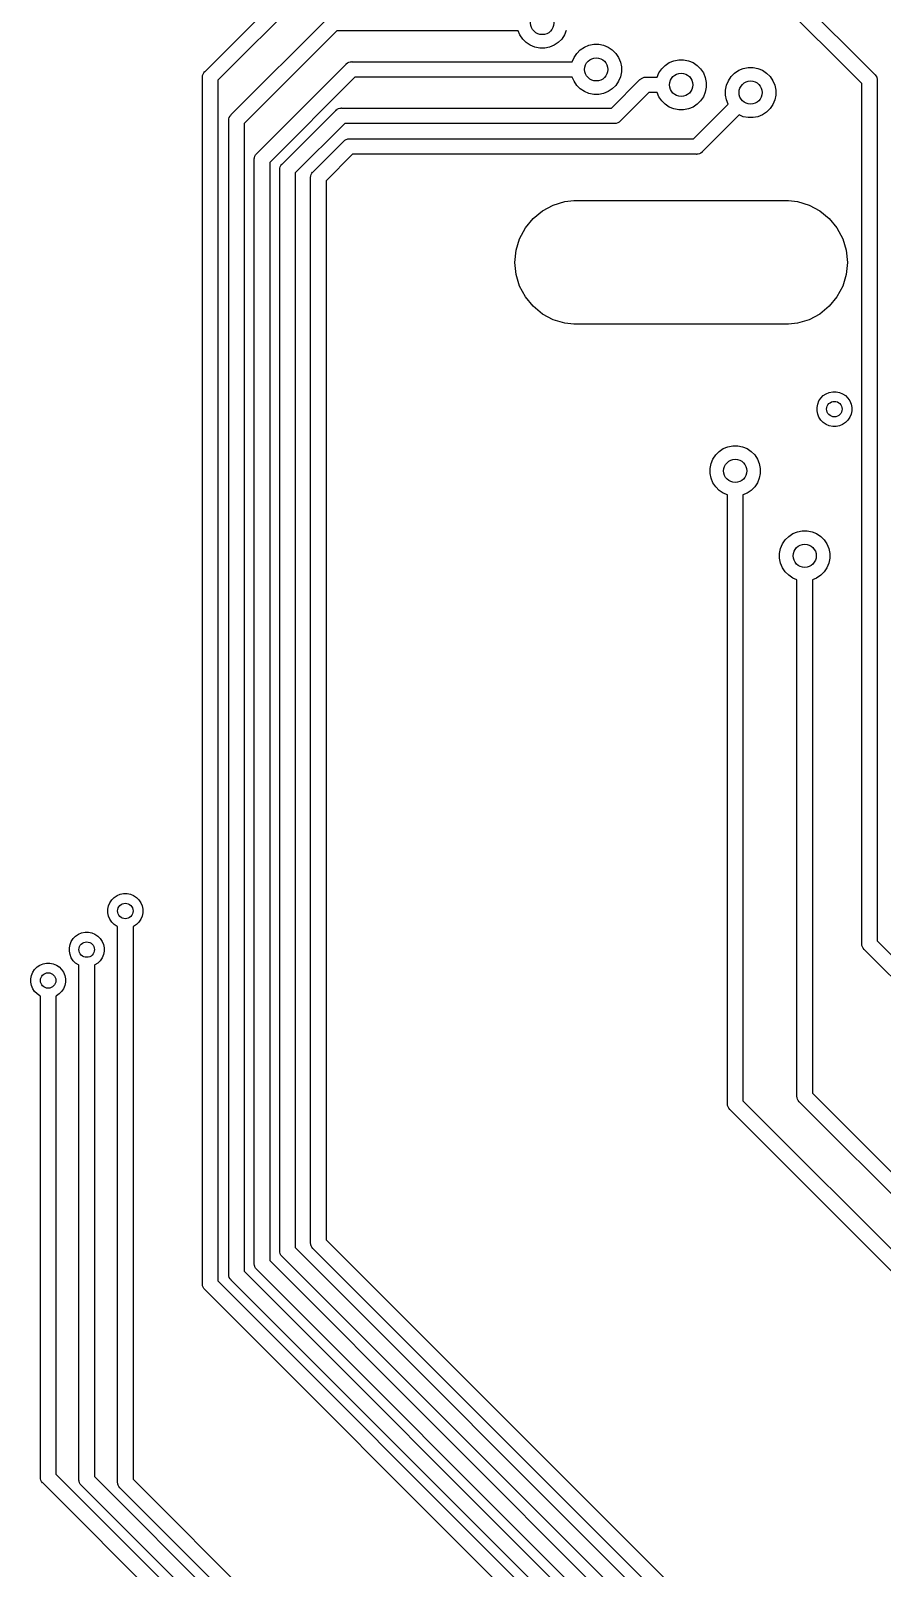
# Model space of a CAD drawing. Extents: x 1 to 84, y 1 to 137.
# Drawn here: x 4.08 to 15.1, y 37.59 to 57.5 of the extents above; entities that cross this region are included whole.
import ezdxf

# ---------------------------------------------------------------- set-up
doc = ezdxf.new("R2010")
doc.units = 0
doc.layers.add('BLACK', color=7, linetype='CONTINUOUS')

msp = doc.modelspace()

# ---------------------------------------------------------------- linework, layer by layer
at = {"layer": 'BLACK', "linetype": 'CONTINUOUS'}
for p, q in [((12.7242, 59.2172), (15.007, 56.9344)), ((14.8398, 56.8188), (12.6086, 59.05)), ((6.33276, 56.9742), (7.58083, 58.2223)), ((7.69643, 58.055), (6.5, 56.8586)), ((6.67274, 56.4142), (7.92582, 57.6672)), ((8.04142, 57.5), (6.83998, 56.2986)), ((10.3896, 57.5), (8.04142, 57.5)), ((10.412, 57.4461), (10.3896, 57.5)), ((10.4476, 57.3928), (10.412, 57.4461)), ((10.4928, 57.3476), (10.4476, 57.3928)), ((10.9524, 57.3928), (10.9072, 57.3476)), ((10.988, 57.4461), (10.9524, 57.3928)), ((11.0125, 57.5052), (10.988, 57.4461)), ((10.5461, 57.312), (10.4928, 57.3476)), ((10.6052, 57.2875), (10.5461, 57.312)), ((10.668, 57.275), (10.6052, 57.2875)), ((10.732, 57.275), (10.668, 57.275)), ((10.7948, 57.2875), (10.732, 57.275)), ((10.8539, 57.312), (10.7948, 57.2875)), ((10.9072, 57.3476), (10.8539, 57.312)), ((11.0896, 57.1), (11.112, 57.1539)), ((11.112, 57.1539), (11.1476, 57.2072)), ((11.1476, 57.2072), (11.1928, 57.2524)), ((11.1928, 57.2524), (11.2461, 57.288)), ((11.2461, 57.288), (11.3052, 57.3125)), ((11.3052, 57.3125), (11.368, 57.325)), ((11.368, 57.325), (11.432, 57.325)), ((11.432, 57.325), (11.4948, 57.3125)), ((11.4948, 57.3125), (11.5539, 57.288)), ((11.5539, 57.288), (11.6072, 57.2524)), ((11.6072, 57.2524), (11.6524, 57.2072)), ((11.6524, 57.2072), (11.688, 57.1539)), ((11.688, 57.1539), (11.7125, 57.0948)), ((6.30717, 56.9385), (6.31645, 56.9558)), ((6.31645, 56.9558), (6.32582, 56.9672)), ((6.32582, 56.9672), (6.32895, 56.9711)), ((6.32895, 56.9711), (6.33276, 56.9742)), ((7.00275, 55.9109), (8.15911, 57.0672)), ((8.15911, 57.0672), (8.16224, 57.0711)), ((8.16224, 57.0711), (8.17747, 57.0835)), ((8.17747, 57.0835), (8.19484, 57.0928)), ((8.19484, 57.0928), (8.21369, 57.0986)), ((8.21369, 57.0986), (8.21551, 57.0987)), ((8.21551, 57.0987), (8.22839, 57.1)), ((8.22839, 57.1), (8.2284, 57.1)), ((8.2284, 57.1), (8.23329, 57.1005)), ((8.23329, 57.1005), (8.23819, 57.1)), ((8.23819, 57.1), (11.0896, 57.1)), ((11.7125, 57.0948), (11.725, 57.032)), ((11.725, 56.968), (11.7125, 56.9052)), ((11.725, 57.032), (11.725, 56.968)), ((12.1896, 56.9), (12.212, 56.9539)), ((12.212, 56.9539), (12.2476, 57.0072)), ((12.2476, 57.0072), (12.2928, 57.0524)), ((12.2928, 57.0524), (12.3461, 57.088)), ((12.3461, 57.088), (12.4052, 57.1125)), ((12.4052, 57.1125), (12.468, 57.125)), ((12.468, 57.125), (12.532, 57.125)), ((12.532, 57.125), (12.5948, 57.1125)), ((12.5948, 57.1125), (12.6539, 57.088)), ((12.6539, 57.088), (12.7072, 57.0524)), ((12.7072, 57.0524), (12.7524, 57.0072)), ((12.7524, 57.0072), (12.788, 56.9539)), ((12.788, 56.9539), (12.8125, 56.8948)), ((13.1476, 56.9072), (13.1928, 56.9524)), ((13.1928, 56.9524), (13.2461, 56.988)), ((13.2461, 56.988), (13.3052, 57.0125)), ((13.3052, 57.0125), (13.368, 57.025)), ((13.368, 57.025), (13.432, 57.025)), ((13.432, 57.025), (13.4948, 57.0125)), ((13.4948, 57.0125), (13.5539, 56.988)), ((13.5539, 56.988), (13.6072, 56.9524)), ((13.6072, 56.9524), (13.6524, 56.9072)), ((6.29952, 56.9), (6.30145, 56.9196)), ((6.3, 56.8951), (6.29952, 56.9)), ((6.3, 41.2716), (6.3, 56.8951)), ((6.30145, 56.9196), (6.30717, 56.9385)), ((6.5, 56.8586), (6.5, 41.3081)), ((8.27472, 56.9), (7.16999, 55.7953)), ((11.0896, 56.9), (8.27472, 56.9)), ((11.112, 56.8461), (11.0896, 56.9)), ((11.1476, 56.7928), (11.112, 56.8461)), ((11.1928, 56.7476), (11.1476, 56.7928)), ((11.599, 56.5), (11.9662, 56.8672)), ((11.6524, 56.7928), (11.6072, 56.7476)), ((11.688, 56.8461), (11.6524, 56.7928)), ((11.7125, 56.9052), (11.688, 56.8461)), ((11.9662, 56.8672), (11.9693, 56.8711)), ((11.9693, 56.8711), (11.9731, 56.8742)), ((11.9731, 56.8742), (11.98, 56.8798)), ((11.9731, 56.8742), (11.9731, 56.8742)), ((11.98, 56.8798), (11.9846, 56.8835)), ((11.9846, 56.8835), (12.0019, 56.8928)), ((12.0019, 56.8928), (12.012, 56.8959)), ((12.012, 56.8959), (12.0208, 56.8986)), ((12.0208, 56.8986), (12.0244, 56.8989)), ((12.0244, 56.8989), (12.0355, 56.9)), ((12.0355, 56.9), (12.0404, 56.9005)), ((12.0355, 56.9), (12.0355, 56.9)), ((12.0404, 56.9005), (12.0453, 56.9)), ((12.0453, 56.9), (12.1896, 56.9)), ((12.8125, 56.8948), (12.825, 56.832)), ((12.825, 56.768), (12.8125, 56.7052)), ((12.825, 56.832), (12.825, 56.768)), ((13.075, 56.732), (13.0875, 56.7948)), ((13.0875, 56.7948), (13.112, 56.8539)), ((13.112, 56.8539), (13.1476, 56.9072)), ((13.6524, 56.9072), (13.688, 56.8539)), ((13.688, 56.8539), (13.7125, 56.7948)), ((13.7125, 56.7948), (13.725, 56.732)), ((14.8398, 45.6786), (14.8398, 56.8188)), ((15.007, 56.9344), (15.0108, 56.9313)), ((15.0108, 56.9313), (15.0233, 56.9161)), ((15.0233, 56.9161), (15.0326, 56.8987)), ((15.0326, 56.8987), (15.0347, 56.8917)), ((15.0347, 56.8917), (15.0379, 56.8811)), ((15.0379, 56.8811), (15.0383, 56.8798)), ((15.0383, 56.8798), (15.0398, 56.8651)), ((15.0398, 56.8651), (15.0398, 56.8651)), ((15.0398, 56.8651), (15.0402, 56.8602)), ((15.0402, 56.8602), (15.0398, 56.8554)), ((15.0398, 56.8554), (15.0398, 45.7151)), ((11.2461, 56.712), (11.1928, 56.7476)), ((11.3052, 56.6875), (11.2461, 56.712)), ((11.368, 56.675), (11.3052, 56.6875)), ((11.432, 56.675), (11.368, 56.675)), ((11.4948, 56.6875), (11.432, 56.675)), ((11.5539, 56.712), (11.4948, 56.6875)), ((11.6072, 56.7476), (11.5539, 56.712)), ((12.0818, 56.7), (11.7146, 56.3328)), ((12.1896, 56.7), (12.0818, 56.7)), ((12.212, 56.6461), (12.1896, 56.7)), ((12.2476, 56.5928), (12.212, 56.6461)), ((12.2928, 56.5476), (12.2476, 56.5928)), ((12.7524, 56.5928), (12.7072, 56.5476)), ((12.788, 56.6461), (12.7524, 56.5928)), ((12.8125, 56.7052), (12.788, 56.6461)), ((13.075, 56.668), (13.075, 56.732)), ((13.0875, 56.6052), (13.075, 56.668)), ((13.1098, 56.5513), (13.0875, 56.6052)), ((13.7125, 56.6052), (13.688, 56.5461)), ((13.725, 56.668), (13.7125, 56.6052)), ((13.725, 56.732), (13.725, 56.668)), ((6.6395, 56.34), (6.64143, 56.3596)), ((6.64143, 56.3596), (6.64715, 56.3784)), ((6.64715, 56.3784), (6.65643, 56.3958)), ((6.65643, 56.3958), (6.6639, 56.4049)), ((6.6639, 56.4049), (6.66893, 56.411)), ((6.66893, 56.411), (6.67274, 56.4142)), ((7.33276, 55.7742), (8.02583, 56.4672)), ((8.02583, 56.4672), (8.02895, 56.4711)), ((8.02895, 56.4711), (8.03275, 56.4742)), ((8.03275, 56.4742), (8.03792, 56.4784)), ((8.03275, 56.4742), (8.03275, 56.4742)), ((8.03792, 56.4784), (8.04417, 56.4835)), ((8.04417, 56.4835), (8.06155, 56.4928)), ((8.06155, 56.4928), (8.0804, 56.4986)), ((8.0804, 56.4986), (8.0951, 56.5)), ((8.0951, 56.5), (8.09511, 56.5)), ((8.09511, 56.5), (8.1, 56.5005)), ((8.1, 56.5005), (8.10489, 56.5)), ((8.10489, 56.5), (11.599, 56.5)), ((12.3461, 56.512), (12.2928, 56.5476)), ((12.4052, 56.4875), (12.3461, 56.512)), ((12.468, 56.475), (12.4052, 56.4875)), ((12.532, 56.475), (12.468, 56.475)), ((12.5948, 56.4875), (12.532, 56.475)), ((12.6539, 56.512), (12.5948, 56.4875)), ((12.7072, 56.5476), (12.6539, 56.512)), ((12.6586, 56.1), (13.1098, 56.5513)), ((13.2513, 56.4098), (12.7742, 55.9328)), ((13.3052, 56.3875), (13.2513, 56.4098)), ((13.368, 56.375), (13.3052, 56.3875)), ((13.432, 56.375), (13.368, 56.375)), ((13.4948, 56.3875), (13.432, 56.375)), ((13.5539, 56.412), (13.4948, 56.3875)), ((13.6072, 56.4476), (13.5539, 56.412)), ((13.6524, 56.4928), (13.6072, 56.4476)), ((13.688, 56.5461), (13.6524, 56.4928)), ((6.63998, 56.3351), (6.6395, 56.34)), ((6.63998, 41.3983), (6.63998, 56.3351)), ((6.83998, 56.2986), (6.83998, 41.4349)), ((8.14142, 56.3), (7.5, 55.6586)), ((11.6355, 56.3), (8.14142, 56.3)), ((11.6404, 56.2995), (11.6355, 56.3)), ((11.6453, 56.3), (11.6404, 56.2995)), ((11.66, 56.3014), (11.6453, 56.3)), ((11.6453, 56.3), (11.6453, 56.3)), ((11.6788, 56.3072), (11.66, 56.3014)), ((11.6962, 56.3165), (11.6788, 56.3072)), ((11.7114, 56.3289), (11.6962, 56.3165)), ((11.7146, 56.3328), (11.7114, 56.3289)), ((7.73276, 55.6742), (8.12583, 56.0672)), ((8.12583, 56.0672), (8.12895, 56.0711)), ((8.12895, 56.0711), (8.13275, 56.0742)), ((8.13275, 56.0742), (8.14039, 56.0804)), ((8.13275, 56.0742), (8.13275, 56.0742)), ((8.14039, 56.0804), (8.14417, 56.0835)), ((8.14417, 56.0835), (8.16155, 56.0928)), ((8.16155, 56.0928), (8.17162, 56.0959)), ((8.17162, 56.0959), (8.18039, 56.0986)), ((8.18039, 56.0986), (8.18404, 56.0989)), ((8.18404, 56.0989), (8.1951, 56.1)), ((8.1951, 56.1), (8.2, 56.1005)), ((8.1951, 56.1), (8.1951, 56.1)), ((8.2, 56.1005), (8.2049, 56.1)), ((8.2049, 56.1), (12.6586, 56.1)), ((6.96951, 55.8367), (6.96999, 55.8416)), ((6.96999, 55.8318), (6.96951, 55.8367)), ((6.96999, 55.8416), (6.97144, 55.8563)), ((6.96999, 55.8416), (6.96999, 55.8416)), ((6.96999, 41.535), (6.96999, 55.8318)), ((6.97144, 55.8563), (6.97715, 55.8751)), ((6.97715, 55.8751), (6.98644, 55.8925)), ((6.98644, 55.8925), (6.99894, 55.9077)), ((6.99894, 55.9077), (7.00275, 55.9109)), ((7.16999, 55.7953), (7.16999, 41.5715)), ((7.31645, 55.7558), (7.32895, 55.7711)), ((7.32895, 55.7711), (7.33276, 55.7742)), ((8.24142, 55.9), (7.9, 55.5586)), ((12.6951, 55.9), (8.24142, 55.9)), ((12.7, 55.8995), (12.6951, 55.9)), ((12.7049, 55.9), (12.7, 55.8995)), ((12.7196, 55.9014), (12.7049, 55.9)), ((12.7049, 55.9), (12.7049, 55.9)), ((12.7385, 55.9072), (12.7196, 55.9014)), ((12.7558, 55.9165), (12.7385, 55.9072)), ((12.7711, 55.9289), (12.7558, 55.9165)), ((12.7742, 55.9328), (12.7711, 55.9289)), ((7.29952, 55.7), (7.3, 55.7049)), ((7.3, 55.6951), (7.29952, 55.7)), ((7.3, 55.7049), (7.30145, 55.7196)), ((7.3, 55.7049), (7.3, 55.7049)), ((7.3, 41.7049), (7.3, 55.6951)), ((7.30145, 55.7196), (7.30717, 55.7385)), ((7.30717, 55.7385), (7.31645, 55.7558)), ((7.5, 55.6586), (7.5, 41.7414)), ((7.69952, 55.6), (7.70145, 55.6196)), ((7.7, 55.5951), (7.69952, 55.6)), ((7.7, 41.8049), (7.7, 55.5951)), ((7.70145, 55.6196), (7.70717, 55.6385)), ((7.70717, 55.6385), (7.71645, 55.6558)), ((7.71645, 55.6558), (7.72582, 55.6672)), ((7.72582, 55.6672), (7.72895, 55.6711)), ((7.72895, 55.6711), (7.73276, 55.6742)), ((7.9, 55.5586), (7.9, 41.8414)), ((10.5816, 55.0684), (10.7034, 55.1684)), ((10.7034, 55.1684), (10.8424, 55.2427)), ((10.8424, 55.2427), (10.9932, 55.2884)), ((10.9932, 55.2884), (11.1107, 55.3)), ((11.1107, 55.3), (13.8893, 55.3)), ((13.8893, 55.3), (14.0068, 55.2884)), ((14.0068, 55.2884), (14.1576, 55.2427)), ((14.1576, 55.2427), (14.2966, 55.1684)), ((14.2966, 55.1684), (14.4184, 55.0684)), ((10.4816, 54.9466), (10.5816, 55.0684)), ((14.4184, 55.0684), (14.5184, 54.9466)), ((10.3616, 54.6568), (10.4073, 54.8076)), ((10.4073, 54.8076), (10.4816, 54.9466)), ((14.5184, 54.9466), (14.5927, 54.8076)), ((14.5927, 54.8076), (14.6384, 54.6568)), ((10.3461, 54.5), (10.3616, 54.6568)), ((14.6384, 54.6568), (14.6539, 54.5)), ((10.3616, 54.3432), (10.3461, 54.5)), ((14.6539, 54.5), (14.6384, 54.3432)), ((10.4073, 54.1924), (10.3616, 54.3432)), ((10.4816, 54.0534), (10.4073, 54.1924)), ((14.5927, 54.1924), (14.5184, 54.0534)), ((14.6384, 54.3432), (14.5927, 54.1924)), ((10.5816, 53.9316), (10.4816, 54.0534)), ((14.5184, 54.0534), (14.4184, 53.9316)), ((10.7034, 53.8316), (10.5816, 53.9316)), ((10.8424, 53.7573), (10.7034, 53.8316)), ((14.2966, 53.8316), (14.1576, 53.7573)), ((14.4184, 53.9316), (14.2966, 53.8316)), ((10.9932, 53.7116), (10.8424, 53.7573)), ((11.1107, 53.7), (10.9932, 53.7116)), ((13.8893, 53.7), (11.1107, 53.7)), ((14.0068, 53.7116), (13.8893, 53.7)), ((14.1576, 53.7573), (14.0068, 53.7116)), ((14.31, 52.7437), (14.3413, 52.775)), ((14.3413, 52.775), (14.3782, 52.7996)), ((14.3782, 52.7996), (14.4191, 52.8166)), ((14.4191, 52.8166), (14.4626, 52.8252)), ((14.4626, 52.8252), (14.5069, 52.8252)), ((14.5069, 52.8252), (14.5504, 52.8166)), ((14.5504, 52.8166), (14.5913, 52.7996)), ((14.5913, 52.7996), (14.6282, 52.775)), ((14.6282, 52.775), (14.6595, 52.7437)), ((14.2597, 52.6224), (14.2684, 52.6659)), ((14.2597, 52.5781), (14.2597, 52.6224)), ((14.2684, 52.5346), (14.2597, 52.5781)), ((14.2684, 52.6659), (14.2854, 52.7068)), ((14.2854, 52.7068), (14.31, 52.7437)), ((14.6595, 52.7437), (14.6841, 52.7068)), ((14.6841, 52.7068), (14.7011, 52.6659)), ((14.7011, 52.6659), (14.7097, 52.6224)), ((14.7097, 52.5781), (14.7011, 52.5346)), ((14.7097, 52.6224), (14.7097, 52.5781)), ((14.2854, 52.4937), (14.2684, 52.5346)), ((14.31, 52.4568), (14.2854, 52.4937)), ((14.3413, 52.4255), (14.31, 52.4568)), ((14.3782, 52.4009), (14.3413, 52.4255)), ((14.4191, 52.3839), (14.3782, 52.4009)), ((14.4626, 52.3752), (14.4191, 52.3839)), ((14.5069, 52.3752), (14.4626, 52.3752)), ((14.5504, 52.3839), (14.5069, 52.3752)), ((14.5913, 52.4009), (14.5504, 52.3839)), ((14.6282, 52.4255), (14.5913, 52.4009)), ((14.6595, 52.4568), (14.6282, 52.4255)), ((14.6841, 52.4937), (14.6595, 52.4568)), ((14.7011, 52.5346), (14.6841, 52.4937)), ((12.912, 51.9539), (12.9476, 52.0072)), ((12.9476, 52.0072), (12.9928, 52.0524)), ((12.9928, 52.0524), (13.0461, 52.088)), ((13.0461, 52.088), (13.1052, 52.1125)), ((13.1052, 52.1125), (13.168, 52.125)), ((13.168, 52.125), (13.232, 52.125)), ((13.232, 52.125), (13.2948, 52.1125)), ((13.2948, 52.1125), (13.3539, 52.088)), ((13.3539, 52.088), (13.4072, 52.0524)), ((13.4072, 52.0524), (13.4524, 52.0072)), ((13.4524, 52.0072), (13.488, 51.9539)), ((12.875, 51.832), (12.8875, 51.8948)), ((12.875, 51.768), (12.875, 51.832)), ((12.8875, 51.8948), (12.912, 51.9539)), ((13.488, 51.9539), (13.5125, 51.8948)), ((13.5125, 51.8948), (13.525, 51.832)), ((13.525, 51.832), (13.525, 51.768)), ((12.8875, 51.7052), (12.875, 51.768)), ((12.912, 51.6461), (12.8875, 51.7052)), ((12.9476, 51.5928), (12.912, 51.6461)), ((12.9928, 51.5476), (12.9476, 51.5928)), ((13.4524, 51.5928), (13.4072, 51.5476)), ((13.488, 51.6461), (13.4524, 51.5928)), ((13.5125, 51.7052), (13.488, 51.6461)), ((13.525, 51.768), (13.5125, 51.7052)), ((13.0461, 51.512), (12.9928, 51.5476)), ((13.1, 51.4896), (13.0461, 51.512)), ((13.1, 43.6049), (13.1, 51.4896)), ((13.3539, 51.512), (13.3, 51.4896)), ((13.3, 51.4896), (13.3, 43.6414)), ((13.4072, 51.5476), (13.3539, 51.512)), ((13.8928, 50.9524), (13.9461, 50.988)), ((13.9461, 50.988), (14.0052, 51.0125)), ((14.0052, 51.0125), (14.068, 51.025)), ((14.068, 51.025), (14.132, 51.025)), ((14.132, 51.025), (14.1948, 51.0125)), ((14.1948, 51.0125), (14.2539, 50.988)), ((14.2539, 50.988), (14.3072, 50.9524)), ((13.775, 50.732), (13.7875, 50.7948)), ((13.7875, 50.7948), (13.812, 50.8539)), ((13.812, 50.8539), (13.8476, 50.9072)), ((13.8476, 50.9072), (13.8928, 50.9524)), ((14.3072, 50.9524), (14.3524, 50.9072)), ((14.3524, 50.9072), (14.388, 50.8539)), ((14.388, 50.8539), (14.4125, 50.7948)), ((14.4125, 50.7948), (14.425, 50.732)), ((13.775, 50.668), (13.775, 50.732)), ((13.7875, 50.6052), (13.775, 50.668)), ((13.812, 50.5461), (13.7875, 50.6052)), ((14.4125, 50.6052), (14.388, 50.5461)), ((14.425, 50.668), (14.4125, 50.6052)), ((14.425, 50.732), (14.425, 50.668)), ((13.8476, 50.4928), (13.812, 50.5461)), ((13.8928, 50.4476), (13.8476, 50.4928)), ((13.9461, 50.412), (13.8928, 50.4476)), ((14, 50.3896), (13.9461, 50.412)), ((14, 43.7049), (14, 50.3896)), ((14.2539, 50.412), (14.2, 50.3896)), ((14.2, 50.3896), (14.2, 43.7414)), ((14.3072, 50.4476), (14.2539, 50.412)), ((14.3524, 50.4928), (14.3072, 50.4476)), ((14.388, 50.5461), (14.3524, 50.4928)), ((5.08366, 46.1656), (5.10062, 46.2066)), ((5.10062, 46.2066), (5.12524, 46.2434)), ((5.12524, 46.2434), (5.15658, 46.2748)), ((5.15658, 46.2748), (5.19343, 46.2994)), ((5.19343, 46.2994), (5.23438, 46.3164)), ((5.23438, 46.3164), (5.27785, 46.325)), ((5.27785, 46.325), (5.32217, 46.325)), ((5.32217, 46.325), (5.36564, 46.3164)), ((5.36564, 46.3164), (5.40659, 46.2994)), ((5.40659, 46.2994), (5.44344, 46.2748)), ((5.44344, 46.2748), (5.47478, 46.2434)), ((5.47478, 46.2434), (5.4994, 46.2066)), ((5.4994, 46.2066), (5.51637, 46.1656)), ((5.07501, 46.1222), (5.08366, 46.1656)), ((5.07501, 46.0778), (5.07501, 46.1222)), ((5.08366, 46.0344), (5.07501, 46.0778)), ((5.10062, 45.9934), (5.08366, 46.0344)), ((5.51637, 46.0344), (5.4994, 45.9934)), ((5.51637, 46.1656), (5.52501, 46.1222)), ((5.52501, 46.0778), (5.51637, 46.0344)), ((5.52501, 46.1222), (5.52501, 46.0778)), ((4.69342, 45.7994), (4.73437, 45.8164)), ((4.73437, 45.8164), (4.77784, 45.825)), ((4.77784, 45.825), (4.82216, 45.825)), ((4.82216, 45.825), (4.86563, 45.8164)), ((4.86563, 45.8164), (4.90658, 45.7994)), ((5.12524, 45.9566), (5.10062, 45.9934)), ((5.15658, 45.9252), (5.12524, 45.9566)), ((5.19343, 45.9006), (5.15658, 45.9252)), ((5.20001, 45.8979), (5.19343, 45.9006)), ((5.20001, 45.7769), (5.20001, 45.8979)), ((5.40659, 45.9006), (5.40001, 45.8979)), ((5.40001, 45.8979), (5.40001, 38.7414)), ((5.44344, 45.9252), (5.40659, 45.9006)), ((5.47478, 45.9566), (5.44344, 45.9252)), ((5.4994, 45.9934), (5.47478, 45.9566)), ((4.575, 45.6222), (4.58365, 45.6656)), ((4.575, 45.5778), (4.575, 45.6222)), ((4.58365, 45.6656), (4.60061, 45.7066)), ((4.60061, 45.7066), (4.62523, 45.7434)), ((4.62523, 45.7434), (4.65657, 45.7748)), ((4.65657, 45.7748), (4.69342, 45.7994)), ((4.90658, 45.7994), (4.94343, 45.7748)), ((4.94343, 45.7748), (4.97477, 45.7434)), ((4.97477, 45.7434), (4.99939, 45.7066)), ((4.99939, 45.7066), (5.01635, 45.6656)), ((5.01635, 45.6656), (5.025, 45.6222)), ((5.025, 45.6222), (5.025, 45.5778)), ((5.20001, 38.7049), (5.20001, 45.7769)), ((5.20001, 45.7769), (5.20001, 45.7769)), ((14.8393, 45.6737), (14.8398, 45.6786)), ((14.8398, 45.6688), (14.8393, 45.6737)), ((14.8412, 45.6541), (14.8398, 45.6688)), ((14.8398, 45.6688), (14.8398, 45.6688)), ((14.8469, 45.6353), (14.8412, 45.6541)), ((14.8562, 45.6179), (14.8469, 45.6353)), ((14.8687, 45.6027), (14.8562, 45.6179)), ((14.8725, 45.5995), (14.8687, 45.6027)), ((15.0398, 45.7151), (22.9376, 37.8173)), ((4.19342, 45.3994), (4.23437, 45.4164)), ((4.23437, 45.4164), (4.27784, 45.425)), ((4.27784, 45.425), (4.32216, 45.425)), ((4.32216, 45.425), (4.36563, 45.4164)), ((4.36563, 45.4164), (4.40658, 45.3994)), ((4.58365, 45.5344), (4.575, 45.5778)), ((4.60061, 45.4934), (4.58365, 45.5344)), ((4.62523, 45.4566), (4.60061, 45.4934)), ((4.65657, 45.4252), (4.62523, 45.4566)), ((4.69342, 45.4006), (4.65657, 45.4252)), ((4.94343, 45.4252), (4.90658, 45.4006)), ((4.97477, 45.4566), (4.94343, 45.4252)), ((4.99939, 45.4934), (4.97477, 45.4566)), ((5.01635, 45.5344), (4.99939, 45.4934)), ((5.025, 45.5778), (5.01635, 45.5344)), ((22.822, 37.65), (14.8725, 45.5995)), ((4.075, 45.2222), (4.08365, 45.2656)), ((4.075, 45.1778), (4.075, 45.2222)), ((4.08365, 45.2656), (4.10061, 45.3066)), ((4.10061, 45.3066), (4.12523, 45.3434)), ((4.12523, 45.3434), (4.15657, 45.3748)), ((4.15657, 45.3748), (4.19342, 45.3994)), ((4.40658, 45.3994), (4.44343, 45.3748)), ((4.44343, 45.3748), (4.47477, 45.3434)), ((4.47477, 45.3434), (4.49939, 45.3066)), ((4.49939, 45.3066), (4.51635, 45.2656)), ((4.51635, 45.2656), (4.525, 45.2222)), ((4.525, 45.2222), (4.525, 45.1778)), ((4.7, 45.3979), (4.69342, 45.4006)), ((4.7, 45.2769), (4.7, 45.3979)), ((4.7, 38.7382), (4.7, 45.2769)), ((4.7, 45.2769), (4.7, 45.2769)), ((4.90658, 45.4006), (4.9, 45.3979)), ((4.9, 45.3979), (4.9, 38.7747)), ((4.08365, 45.1344), (4.075, 45.1778)), ((4.10061, 45.0934), (4.08365, 45.1344)), ((4.12523, 45.0566), (4.10061, 45.0934)), ((4.15657, 45.0252), (4.12523, 45.0566)), ((4.19342, 45.0006), (4.15657, 45.0252)), ((4.44343, 45.0252), (4.40658, 45.0006)), ((4.47477, 45.0566), (4.44343, 45.0252)), ((4.49939, 45.0934), (4.47477, 45.0566)), ((4.51635, 45.1344), (4.49939, 45.0934)), ((4.525, 45.1778), (4.51635, 45.1344)), ((4.2, 44.9979), (4.19342, 45.0006)), ((4.2, 44.8769), (4.2, 44.9979)), ((4.2, 38.7715), (4.2, 44.8769)), ((4.2, 44.8769), (4.2, 44.8769)), ((4.40658, 45.0006), (4.4, 44.9979)), ((4.4, 44.9979), (4.4, 38.808)), ((13.3, 43.6414), (15.7513, 41.1902)), ((13.9995, 43.7), (14, 43.7049)), ((14.0014, 43.6804), (13.9995, 43.7)), ((14.0072, 43.6615), (14.0014, 43.6804)), ((14.0165, 43.6442), (14.0072, 43.6615)), ((14.0289, 43.6289), (14.0165, 43.6442)), ((14.0328, 43.6258), (14.0289, 43.6289)), ((16.7495, 40.9091), (14.0328, 43.6258)), ((14.2, 43.7414), (16.925, 41.0164)), ((13.0995, 43.6), (13.1, 43.6049)), ((13.1, 43.5951), (13.0995, 43.6)), ((13.1014, 43.5804), (13.1, 43.5951)), ((13.1, 43.5951), (13.1, 43.5951)), ((13.1072, 43.5615), (13.1014, 43.5804)), ((13.1165, 43.5442), (13.1072, 43.5615)), ((13.1289, 43.5289), (13.1165, 43.5442)), ((13.1328, 43.5258), (13.1289, 43.5289)), ((15.6098, 41.0487), (13.1328, 43.5258)), ((7.9, 41.8414), (12.5414, 37.2)), ((7.29952, 41.7), (7.3, 41.7049)), ((7.30145, 41.6804), (7.29952, 41.7)), ((7.30665, 41.6633), (7.30145, 41.6804)), ((7.30717, 41.6615), (7.30665, 41.6633)), ((7.31645, 41.6442), (7.30717, 41.6615)), ((7.32895, 41.6289), (7.31645, 41.6442)), ((7.33276, 41.6258), (7.32895, 41.6289)), ((12.7258, 36.2328), (7.33276, 41.6258)), ((7.5, 41.7414), (12.8414, 36.4)), ((7.69952, 41.8), (7.7, 41.8049)), ((7.7, 41.7951), (7.69952, 41.8)), ((7.70114, 41.7835), (7.7, 41.7951)), ((7.7, 41.7951), (7.7, 41.7951)), ((7.70145, 41.7804), (7.70114, 41.7835)), ((7.70318, 41.7747), (7.70145, 41.7804)), ((7.70717, 41.7615), (7.70318, 41.7747)), ((7.71645, 41.7442), (7.70717, 41.7615)), ((7.72895, 41.7289), (7.71645, 41.7442)), ((7.73276, 41.7258), (7.72895, 41.7289)), ((12.4258, 37.0328), (7.73276, 41.7258)), ((6.83998, 41.4349), (18.0748, 30.2)), ((6.96951, 41.5301), (6.96999, 41.535)), ((6.97144, 41.5105), (6.96951, 41.5301)), ((6.97656, 41.4936), (6.97144, 41.5105)), ((6.97716, 41.4917), (6.97656, 41.4936)), ((6.98644, 41.4743), (6.97716, 41.4917)), ((6.99894, 41.4591), (6.98644, 41.4743)), ((7.00275, 41.456), (6.99894, 41.4591)), ((18.0259, 30.4328), (7.00275, 41.456)), ((7.16999, 41.5715), (18.1415, 30.6)), ((6.29952, 41.2667), (6.3, 41.2716)), ((6.3, 41.2618), (6.29952, 41.2667)), ((6.30072, 41.2545), (6.3, 41.2618)), ((6.3, 41.2618), (6.3, 41.2618)), ((6.30145, 41.2471), (6.30072, 41.2545)), ((6.30177, 41.246), (6.30145, 41.2471)), ((6.30717, 41.2283), (6.30177, 41.246)), ((6.31645, 41.2109), (6.30717, 41.2283)), ((6.5, 41.3081), (18.1081, 29.7)), ((6.6395, 41.3934), (6.63998, 41.3983)), ((6.63998, 41.3885), (6.6395, 41.3934)), ((6.64143, 41.3738), (6.63998, 41.3885)), ((6.63998, 41.3885), (6.63998, 41.3885)), ((6.64714, 41.355), (6.64143, 41.3738)), ((6.65643, 41.3376), (6.64714, 41.355)), ((6.66893, 41.3224), (6.65643, 41.3376)), ((6.67274, 41.3193), (6.66893, 41.3224)), ((17.9592, 30.0328), (6.67274, 41.3193)), ((6.32895, 41.1957), (6.31645, 41.2109)), ((6.33276, 41.1925), (6.32895, 41.1957)), ((17.9925, 29.5328), (6.33276, 41.1925)), ((4.19952, 38.7666), (4.2, 38.7715)), ((4.2, 38.7617), (4.19952, 38.7666)), ((4.20115, 38.75), (4.2, 38.7617)), ((4.2, 38.7617), (4.2, 38.7617)), ((4.20145, 38.747), (4.20115, 38.75)), ((4.20207, 38.7449), (4.20145, 38.747)), ((4.20717, 38.7281), (4.20207, 38.7449)), ((4.21645, 38.7108), (4.20717, 38.7281)), ((4.22895, 38.6955), (4.21645, 38.7108)), ((4.23276, 38.6924), (4.22895, 38.6955)), ((11.24, 31.6852), (4.23276, 38.6924)), ((4.4, 38.808), (11.4072, 31.8008)), ((4.69952, 38.7333), (4.7, 38.7382)), ((4.7, 38.7284), (4.69952, 38.7333)), ((4.70145, 38.7137), (4.7, 38.7284)), ((4.7, 38.7284), (4.7, 38.7284)), ((4.70717, 38.6948), (4.70145, 38.7137)), ((4.71645, 38.6775), (4.70717, 38.6948)), ((4.72895, 38.6622), (4.71645, 38.6775)), ((4.73276, 38.6591), (4.72895, 38.6622)), ((17.25, 26.1419), (4.73276, 38.6591)), ((4.9, 38.7747), (17.4172, 26.2575)), ((5.19953, 38.7), (5.20001, 38.7049)), ((5.20001, 38.6951), (5.19953, 38.7)), ((5.20114, 38.6836), (5.20001, 38.6951)), ((5.20001, 38.6951), (5.20001, 38.6951)), ((5.20146, 38.6804), (5.20114, 38.6836)), ((5.20234, 38.6775), (5.20146, 38.6804)), ((5.20718, 38.6615), (5.20234, 38.6775)), ((5.21646, 38.6442), (5.20718, 38.6615)), ((5.22896, 38.6289), (5.21646, 38.6442)), ((5.40001, 38.7414), (18.1672, 25.9742)), ((5.23278, 38.6258), (5.22896, 38.6289)), ((18, 25.8586), (5.23278, 38.6258))]:
    msp.add_line(p, q, dxfattribs=at)
at = {"layer": 'BLACK'}
for centre, radius in [((10.7, 57.6), 0.15), ((11.4, 57), 0.15), ((12.5, 56.8), 0.15), ((13.4, 56.7), 0.15), ((14.4847, 52.6002), 0.1), ((13.2, 51.8), 0.15), ((14.1, 50.7), 0.15), ((5.30001, 46.1), 0.1), ((4.8, 45.6), 0.1), ((4.3, 45.2), 0.1)]:
    msp.add_circle(centre, radius, dxfattribs=at)

doc.saveas('drawing.dxf')
